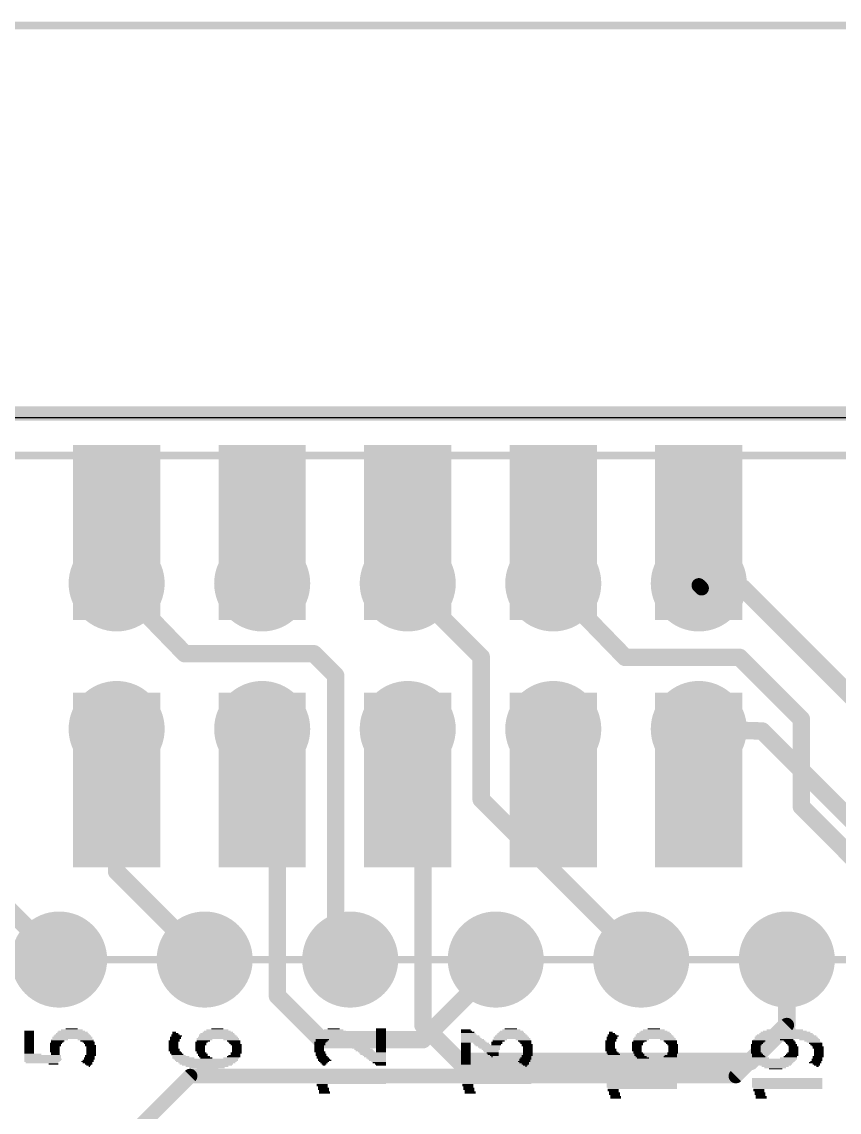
# Model space of a CAD drawing. Extents: x -11 to 71.5, y -12.5 to 39.9.
# Drawn here: x 44.81 to 59.08, y 18.55 to 37.56 of the extents above; entities that cross this region are included whole.
import ezdxf

# ---------------------------------------------------------------- set-up
doc = ezdxf.new("R2010")
doc.units = 0
for name, color, linetype in [('1', 12, 'CONTINUOUS'), ('16', 132, 'CONTINUOUS'), ('17', 110, 'CONTINUOUS'), ('20', 4, 'CONTINUOUS'), ('21', 40, 'CONTINUOUS'), ('47', 253, 'CONTINUOUS')]:
    doc.layers.add(name, color=color, linetype=linetype)

# ---------------------------------------------------------------- blocks, each defined once
blk = doc.blocks.new('ROUNDP')
at = {"const_width": 0.5}
blk.add_lwpolyline([(0, -0.25, 1), (0, 0.25, 1), (0, -0.25)], format="xyb", dxfattribs=at)
blk = doc.blocks.new('RECT')
blk.add_solid([(-0.5, -0.5), (0.5, -0.5), (-0.5, 0.5), (0.5, 0.5)])

msp = doc.modelspace()

# ---------------------------------------------------------------- linework, layer by layer
at = {"layer": '1'}
for points, const_width in [([(65.024, 30.734), (0, 30.734)], 0.254), ([(52.832, 26.488), (51.55, 27.77)], 0.3048), ([(52.832, 24.003), (52.832, 26.488)], 0.3048), ([(51.55, 25.23), (51.816, 24.964)], 0.3048), ([(56.63, 25.23), (57.736, 25.195)], 0.3048), ([(57.736, 25.195), (59.944, 22.987)], 0.3048), ([(51.816, 24.964), (51.816, 20.066)], 0.3048), ([(55.626, 21.209), (52.832, 24.003)], 0.3048), ([(58.166, 20.066), (58.166, 21.209)], 0.3048), ([(51.816, 20.066), (52.451, 19.431)], 0.3048), ([(57.531, 19.431), (58.166, 20.066)], 0.3048), ([(52.451, 19.431), (57.531, 19.431)], 0.3048)]:
    msp.add_lwpolyline(points, dxfattribs=dict(at, const_width=const_width))
at = {"layer": '1', "const_width": 0.1524}
for points in [[(51.6039, 27.8239, 1), (51.4961, 27.7161)], [(52.9082, 26.488, 1), (52.7558, 26.488)], [(52.7781, 26.4341, 1), (52.8859, 26.5419)], [(51.6039, 25.2839, 1), (51.4961, 25.1761)], [(56.6324, 25.3062, 1), (56.6276, 25.1538)], [(57.7899, 25.2489, 1), (57.6821, 25.1411)], [(57.7336, 25.1188, 1), (57.7384, 25.2712)], [(51.8922, 24.964, 1), (51.7398, 24.964)], [(51.7621, 24.9101, 1), (51.8699, 25.0179)], [(52.8859, 24.0569, 1), (52.7781, 23.9491)], [(52.7558, 24.003, 1), (52.9082, 24.003)], [(55.5721, 21.1551, 1), (55.6799, 21.2629)], [(58.2422, 21.209, 1), (58.0898, 21.209)], [(51.8699, 20.1199, 1), (51.7621, 20.0121)], [(58.2199, 20.0121, 1), (58.1121, 20.1199)], [(51.7398, 20.066, 1), (51.8922, 20.066)], [(58.0898, 20.066, 1), (58.2422, 20.066)], [(52.451, 19.5072, 1), (52.451, 19.3548)], [(52.3971, 19.3771, 1), (52.5049, 19.4849)], [(57.4771, 19.4849, 1), (57.5849, 19.3771)], [(57.531, 19.3548, 1), (57.531, 19.5072)]]:
    msp.add_lwpolyline(points, format="xyb", dxfattribs=at)
at = {"layer": '16'}
for points, const_width in [([(65.024, 30.734), (0, 30.734)], 0.254), ([(46.4696, 28.6574), (46.47, 28.6574)], 0.4064), ([(46.47, 28.6574), (46.47, 27.77)], 0.4064), ([(51.5496, 28.6574), (51.55, 28.6574)], 0.4064), ([(51.55, 28.6574), (51.55, 27.77)], 0.4064), ([(54.0896, 28.6574), (54.09, 28.6574)], 0.4064), ([(54.09, 28.6574), (54.09, 27.77)], 0.4064), ([(56.6296, 28.6574), (56.63, 28.6574)], 0.4064), ([(56.63, 28.6574), (56.63, 27.77)], 0.4064), ([(46.47, 27.77), (47.625, 26.58)], 0.3048), ([(51.55, 27.77), (51.55, 27.42)], 0.3048), ([(54.09, 27.77), (55.3455, 26.4795)], 0.3048), ([(56.63, 27.735), (56.63, 27.77)], 0.254), ([(56.679, 27.686), (56.63, 27.735)], 0.254), ([(57.404, 27.686), (56.679, 27.686)], 0.3048), ([(59.309, 25.781), (57.404, 27.686)], 0.3048), ([(47.625, 26.58), (47.662, 26.543)], 0.3048), ([(47.662, 26.543), (49.911, 26.543)], 0.3048), ([(49.911, 26.543), (50.292, 26.162)], 0.3048), ([(55.3455, 26.4795), (57.3405, 26.4795)], 0.3048), ([(57.3405, 26.4795), (58.42, 25.4)], 0.3048), ([(50.292, 26.162), (50.292, 21.463)], 0.3048), ([(58.42, 25.4), (58.42, 23.876)], 0.3048), ([(46.47, 25.23), (46.47, 24.638)], 0.3048), ([(49.01, 25.23), (49.1, 25.195)], 0.3048), ([(49.1, 25.195), (49.1, 24.052)], 0.3048), ([(51.55, 24.3394), (51.55, 25.23)], 0.4064), ([(54.09, 24.3394), (54.09, 25.23)], 0.4064), ([(49.022, 24.892), (49.0096, 24.892)], 0.4064), ([(49.0096, 24.892), (49.0096, 24.3394)], 0.4064), ([(49.022, 24.052), (49.022, 24.892)], 0.4064), ([(46.47, 24.3394), (46.47, 24.638)], 0.4064), ([(46.47, 24.638), (46.47, 22.745)], 0.3048), ([(46.4696, 24.3394), (46.47, 24.3394)], 0.4064), ([(51.5496, 24.3394), (51.55, 24.3394)], 0.4064), ([(54.0896, 24.3394), (54.09, 24.3394)], 0.4064), ([(49.1, 24.052), (49.022, 24.052)], 0.4064), ([(49.1, 24.052), (49.276, 23.876)], 0.3048), ([(49.276, 23.876), (49.276, 20.574)], 0.3048), ([(58.42, 23.876), (60.706, 21.59)], 0.3048), ([(43.93, 22.745), (45.466, 21.209)], 0.3048), ([(46.47, 22.745), (48.006, 21.209)], 0.3048), ([(50.292, 21.463), (50.546, 21.209)], 0.3048), ([(50.546, 21.336), (50.546, 21.209)], 0.3048), ([(53.086, 21.082), (53.086, 21.209)], 0.3048), ([(58.166, 20.066), (58.166, 21.209)], 0.254), ([(51.816, 19.812), (53.086, 21.082)], 0.3048), ([(49.276, 20.574), (50.038, 19.812)], 0.3048), ([(57.277, 19.177), (58.166, 20.066)], 0.254), ([(50.038, 19.812), (51.816, 19.812)], 0.3048), ([(47.752, 19.177), (43.561, 14.986)], 0.254), ([(47.752, 19.177), (57.277, 19.177)], 0.254)]:
    msp.add_lwpolyline(points, dxfattribs=dict(at, const_width=const_width))
for points, const_width in [([(46.4696, 28.759, 1), (46.4696, 28.5558)], 0.2032), ([(46.5716, 28.6574, 1), (46.3684, 28.6574)], 0.2032), ([(46.47, 28.5558, 1), (46.47, 28.759)], 0.2032), ([(51.5496, 28.759, 1), (51.5496, 28.5558)], 0.2032), ([(51.6516, 28.6574, 1), (51.4484, 28.6574)], 0.2032), ([(51.55, 28.5558, 1), (51.55, 28.759)], 0.2032), ([(54.0896, 28.759, 1), (54.0896, 28.5558)], 0.2032), ([(54.1916, 28.6574, 1), (53.9884, 28.6574)], 0.2032), ([(54.09, 28.5558, 1), (54.09, 28.759)], 0.2032), ([(56.6296, 28.759, 1), (56.6296, 28.5558)], 0.2032), ([(56.7316, 28.6574, 1), (56.5284, 28.6574)], 0.2032), ([(56.63, 28.5558, 1), (56.63, 28.759)], 0.2032), ([(46.3684, 27.77, 1), (46.5716, 27.77)], 0.2032), ([(46.5247, 27.8231, 1), (46.4153, 27.7169)], 0.1524), ([(51.4484, 27.77, 1), (51.6516, 27.77)], 0.2032), ([(51.6262, 27.77, 1), (51.4738, 27.77)], 0.1524), ([(53.9884, 27.77, 1), (54.1916, 27.77)], 0.2032), ([(54.1446, 27.8231, 1), (54.0354, 27.7169)], 0.1524), ([(56.5284, 27.77, 1), (56.7316, 27.77)], 0.2032), ([(56.6935, 27.77, 1), (56.5665, 27.77)], 0.127), ([(56.6749, 27.7799, 1), (56.5851, 27.6901)], 0.127), ([(56.5665, 27.735, 1), (56.6935, 27.735)], 0.127), ([(56.679, 27.7622, 1), (56.679, 27.6098)], 0.1524), ([(56.6341, 27.6411, 1), (56.7239, 27.7309)], 0.127), ([(57.4579, 27.7399, 1), (57.3501, 27.6321)], 0.1524), ([(57.404, 27.6098, 1), (57.404, 27.7622)], 0.1524), ([(51.4738, 27.42, 1), (51.6262, 27.42)], 0.1524), ([(47.6789, 26.6339, 1), (47.5711, 26.5261)], 0.1524), ([(47.5703, 26.5269, 1), (47.6797, 26.6331)], 0.1524), ([(47.662, 26.6192, 1), (47.662, 26.4668)], 0.1524), ([(47.6081, 26.4891, 1), (47.7159, 26.5969)], 0.1524), ([(49.9649, 26.5969, 1), (49.8571, 26.4891)], 0.1524), ([(49.911, 26.4668, 1), (49.911, 26.6192)], 0.1524), ([(55.3455, 26.5557, 1), (55.3455, 26.4033)], 0.1524), ([(57.3944, 26.5334, 1), (57.2866, 26.4256)], 0.1524), ([(57.3405, 26.4033, 1), (57.3405, 26.5557)], 0.1524), ([(55.2909, 26.4264, 1), (55.4001, 26.5326)], 0.1524), ([(50.3682, 26.162, 1), (50.2158, 26.162)], 0.1524), ([(50.2381, 26.1081, 1), (50.3459, 26.2159)], 0.1524), ([(58.4962, 25.4, 1), (58.3438, 25.4)], 0.1524), ([(58.3661, 25.3461, 1), (58.4739, 25.4539)], 0.1524), ([(46.5462, 25.23, 1), (46.3938, 25.23)], 0.1524), ([(49.0376, 25.301, 1), (48.9824, 25.159)], 0.1524), ([(49.1762, 25.195, 1), (49.0238, 25.195)], 0.1524), ([(49.0724, 25.124, 1), (49.1276, 25.266)], 0.1524), ([(51.6516, 25.23, 1), (51.4484, 25.23)], 0.2032), ([(54.1916, 25.23, 1), (53.9884, 25.23)], 0.2032), ([(49.0096, 24.9936, 1), (49.0096, 24.7904)], 0.2032), ([(49.1112, 24.892, 1), (48.908, 24.892)], 0.2032), ([(49.1236, 24.892, 1), (48.9204, 24.892)], 0.2032), ([(49.022, 24.7904, 1), (49.022, 24.9936)], 0.2032), ([(46.5716, 24.638, 1), (46.3684, 24.638)], 0.2032), ([(46.5462, 24.638, 1), (46.3938, 24.638)], 0.1524), ([(46.4696, 24.441, 1), (46.4696, 24.2378)], 0.2032), ([(46.3938, 24.638, 1), (46.5462, 24.638)], 0.1524), ([(46.47, 24.2378, 1), (46.47, 24.441)], 0.2032), ([(51.5496, 24.441, 1), (51.5496, 24.2378)], 0.2032), ([(51.55, 24.2378, 1), (51.55, 24.441)], 0.2032), ([(54.0896, 24.441, 1), (54.0896, 24.2378)], 0.2032), ([(54.09, 24.2378, 1), (54.09, 24.441)], 0.2032), ([(46.3684, 24.3394, 1), (46.5716, 24.3394)], 0.2032), ([(48.908, 24.3394, 1), (49.1112, 24.3394)], 0.2032), ([(51.4484, 24.3394, 1), (51.6516, 24.3394)], 0.2032), ([(53.9884, 24.3394, 1), (54.1916, 24.3394)], 0.2032), ([(49.022, 24.1536, 1), (49.022, 23.9504)], 0.2032), ([(48.9204, 24.052, 1), (49.1236, 24.052)], 0.2032), ([(49.1539, 24.1059, 1), (49.0461, 23.9981)], 0.1524), ([(49.1, 23.9504, 1), (49.1, 24.1536)], 0.2032), ([(49.0238, 24.052, 1), (49.1762, 24.052)], 0.1524), ([(49.3522, 23.876, 1), (49.1998, 23.876)], 0.1524), ([(49.2221, 23.8221, 1), (49.3299, 23.9299)], 0.1524), ([(58.4739, 23.9299, 1), (58.3661, 23.8221)], 0.1524), ([(58.3438, 23.876, 1), (58.4962, 23.876)], 0.1524), ([(46.5239, 22.7989, 1), (46.4161, 22.6911)], 0.1524), ([(46.3938, 22.745, 1), (46.5462, 22.745)], 0.1524), ([(50.3459, 21.5169, 1), (50.2381, 21.4091)], 0.1524), ([(50.2158, 21.463, 1), (50.3682, 21.463)], 0.1524), ([(45.4121, 21.1551, 1), (45.5199, 21.2629)], 0.1524), ([(47.9521, 21.1551, 1), (48.0599, 21.2629)], 0.1524), ([(50.6222, 21.336, 1), (50.4698, 21.336)], 0.1524), ([(50.4921, 21.1551, 1), (50.5999, 21.2629)], 0.1524), ([(53.1622, 21.209, 1), (53.0098, 21.209)], 0.1524), ([(58.2295, 21.209, 1), (58.1025, 21.209)], 0.127), ([(50.4698, 21.209, 1), (50.6222, 21.209)], 0.1524), ([(53.0098, 21.082, 1), (53.1622, 21.082)], 0.1524), ([(53.1399, 21.0281, 1), (53.0321, 21.1359)], 0.1524), ([(49.3299, 20.6279, 1), (49.2221, 20.5201)], 0.1524), ([(49.1998, 20.574, 1), (49.3522, 20.574)], 0.1524), ([(58.2109, 20.0211, 1), (58.1211, 20.1109)], 0.127), ([(58.1025, 20.066, 1), (58.2295, 20.066)], 0.127), ([(50.038, 19.8882, 1), (50.038, 19.7358)], 0.1524), ([(49.9841, 19.7581, 1), (50.0919, 19.8659)], 0.1524), ([(51.7621, 19.8659, 1), (51.8699, 19.7581)], 0.1524), ([(51.816, 19.7358, 1), (51.816, 19.8882)], 0.1524), ([(47.752, 19.2405, 1), (47.752, 19.1135)], 0.127), ([(47.7969, 19.1321, 1), (47.7071, 19.2219)], 0.127), ([(57.2321, 19.2219, 1), (57.3219, 19.1321)], 0.127), ([(57.277, 19.1135, 1), (57.277, 19.2405)], 0.127)]:
    msp.add_lwpolyline(points, format="xyb", dxfattribs=dict(at, const_width=const_width))
at = {"layer": '20'}
msp.add_line((62, 30.6604), (3, 30.6604), dxfattribs=at)
at = {"layer": '47', "const_width": 0.13}
for points in [[(0.165, 37.5), (65.035, 37.5)], [(31.5, 30), (71.45, 30)], [(32.766, 21.209), (71.45, 21.209)]]:
    msp.add_lwpolyline(points, dxfattribs=at)

# ---------------------------------------------------------------- block references
at = {"layer": '16', "xscale": 3.048, "yscale": 1.524}
for p, rotation in [((46.4696, 28.6574), 270), ((49.0096, 28.6574), 270), ((51.5496, 28.6574), 270), ((54.0896, 28.6574), 270), ((56.6296, 28.6574), 270), ((46.4696, 24.3394), 90), ((49.0096, 24.3394), 90), ((51.5496, 24.3394), 90), ((54.0896, 24.3394), 90), ((56.6296, 24.3394), 90)]:
    msp.add_blockref('RECT', p, dxfattribs=dict(at, rotation=rotation))
at = {"layer": '17', "xscale": 1.6764, "yscale": 1.6764}
for p in [(46.47, 27.77), (46.47, 27.77), (49.01, 27.77), (49.01, 27.77), (51.55, 27.77), (51.55, 27.77), (54.09, 27.77), (54.09, 27.77), (56.63, 27.77), (56.63, 27.77), (46.47, 25.23), (46.47, 25.23), (49.01, 25.23), (49.01, 25.23), (51.55, 25.23), (51.55, 25.23), (54.09, 25.23), (54.09, 25.23), (56.63, 25.23), (56.63, 25.23)]:
    msp.add_blockref('ROUNDP', p, dxfattribs=at)
at = {"layer": '17', "xscale": 1.6764, "yscale": 1.6764, "rotation": 90}
for p in [(45.466, 21.209), (45.466, 21.209), (48.006, 21.209), (48.006, 21.209), (50.546, 21.209), (50.546, 21.209), (53.086, 21.209), (53.086, 21.209), (55.626, 21.209), (55.626, 21.209), (58.166, 21.209), (58.166, 21.209)]:
    msp.add_blockref('ROUNDP', p, dxfattribs=at)
at = {"layer": '21', "yscale": 0.0212}
for p, xscale in [((44.9456, 19.9594), 0.1693), ((45.6864, 19.9594), 0.4656), ((45.6864, 19.9805), 0.381), ((45.6864, 20.0017), 0.2117), ((48.2263, 19.9594), 0.4657), ((48.2263, 19.9805), 0.381), ((48.2263, 20.0017), 0.2117), ((50.2582, 19.9594), 0.4233), ((50.2582, 19.9805), 0.3387), ((50.2582, 20.0017), 0.2117), ((51.0837, 20.0017), 0.1693), ((51.0837, 19.9805), 0.1693), ((51.0837, 19.9594), 0.1693), ((52.5653, 19.9805), 0.1693), ((52.5759, 19.9594), 0.1905), ((53.359, 19.9594), 0.4022), ((53.359, 19.9805), 0.3175), ((53.3484, 20.0017), 0.2117), ((55.846, 19.9594), 0.4656), ((55.846, 19.9805), 0.381), ((55.846, 20.0017), 0.2117), ((58.1319, 19.9594), 0.762), ((58.1319, 19.9805), 0.635), ((58.1319, 20.0017), 0.381), ((44.9456, 19.9382), 0.1693), ((44.9456, 19.917), 0.1693), ((44.9456, 19.8959), 0.1693), ((44.9456, 19.8747), 0.1693), ((44.9456, 19.8535), 0.1693), ((44.9456, 19.8324), 0.1693), ((44.9456, 19.8112), 0.1693), ((44.9456, 19.79), 0.1693), ((44.9456, 19.7689), 0.1693), ((45.443, 19.79), 0.2328), ((45.4324, 19.7689), 0.2117), ((45.4748, 19.8112), 0.2963), ((45.697, 19.8535), 0.6985), ((45.697, 19.8324), 0.6985), ((45.697, 19.8747), 0.6561), ((45.697, 19.8959), 0.6138), ((45.697, 19.917), 0.5715), ((45.697, 19.9382), 0.5291), ((45.9298, 19.8112), 0.2752), ((45.951, 19.79), 0.2328), ((45.9827, 19.7689), 0.2117), ((47.4749, 19.79), 0.1905), ((47.4644, 19.7689), 0.1693), ((47.4961, 19.8535), 0.1905), ((47.4961, 19.8324), 0.1905), ((47.4855, 19.8112), 0.1693), ((47.4961, 19.8959), 0.1482), ((47.5173, 19.8747), 0.1905), ((47.4749, 19.9382), 0.0635), ((47.4961, 19.917), 0.1058), ((47.9512, 19.7689), 0.2117), ((48.2369, 19.8324), 0.7408), ((48.0041, 19.8112), 0.2752), ((47.9829, 19.79), 0.2328), ((48.2369, 19.8535), 0.6985), ((48.2263, 19.8959), 0.635), ((48.2369, 19.8747), 0.6561), ((48.2263, 19.917), 0.5926), ((48.2369, 19.9382), 0.5291), ((48.4697, 19.8112), 0.2752), ((48.5121, 19.79), 0.2328), ((48.5226, 19.7689), 0.2117), ((50.0254, 19.7689), 0.2117), ((50.3006, 19.8324), 0.7196), ((50.0572, 19.8112), 0.2328), ((50.0466, 19.79), 0.2117), ((50.2794, 19.8747), 0.635), ((50.3006, 19.8535), 0.6773), ((50.2794, 19.8959), 0.5926), ((50.2688, 19.917), 0.5291), ((50.2688, 19.9382), 0.4868), ((50.5122, 19.8112), 0.381), ((50.5546, 19.79), 0.3387), ((50.5863, 19.7689), 0.3175), ((51.0837, 19.9382), 0.1693), ((51.0837, 19.917), 0.1693), ((51.0837, 19.8959), 0.1693), ((51.0837, 19.8747), 0.1693), ((51.0837, 19.8535), 0.1693), ((51.0837, 19.8324), 0.1693), ((51.0837, 19.8112), 0.1693), ((51.0837, 19.79), 0.1693), ((51.0837, 19.7689), 0.1693), ((52.6076, 19.917), 0.254), ((52.6182, 19.8959), 0.2752), ((52.65, 19.8535), 0.3387), ((52.6817, 19.8112), 0.4022), ((52.7029, 19.7689), 0.4445), ((52.5971, 19.9382), 0.2328), ((52.6394, 19.8747), 0.3175), ((52.6606, 19.8324), 0.3598), ((52.6923, 19.79), 0.4233), ((53.105, 19.7689), 0.1905), ((53.158, 19.8112), 0.254), ((53.1368, 19.79), 0.2117), ((53.359, 19.8535), 0.6138), ((53.3696, 19.8324), 0.635), ((53.359, 19.8747), 0.5715), ((53.359, 19.8959), 0.5291), ((53.359, 19.917), 0.4868), ((53.359, 19.9382), 0.4445), ((53.5601, 19.8112), 0.254), ((53.5919, 19.79), 0.2328), ((53.6024, 19.7689), 0.2117), ((55.0946, 19.79), 0.1905), ((55.084, 19.7689), 0.1693), ((55.1158, 19.8535), 0.1905), ((55.1158, 19.8324), 0.1905), ((55.1052, 19.8112), 0.1693), ((55.1158, 19.8959), 0.1482), ((55.137, 19.8747), 0.1905), ((55.0946, 19.9382), 0.0635), ((55.1158, 19.917), 0.1058), ((55.5709, 19.7689), 0.2117), ((55.8566, 19.8324), 0.7408), ((55.6238, 19.8112), 0.2752), ((55.6026, 19.79), 0.2328), ((55.8566, 19.8535), 0.6985), ((55.846, 19.8959), 0.635), ((55.8566, 19.8747), 0.6561), ((55.846, 19.917), 0.5926), ((55.8566, 19.9382), 0.5291), ((56.0894, 19.8112), 0.2752), ((56.1318, 19.79), 0.2328), ((56.1423, 19.7689), 0.2117), ((57.6769, 19.79), 0.2328), ((57.6663, 19.7689), 0.2117), ((57.7192, 19.8112), 0.2752), ((58.1531, 19.8535), 1.1006), ((58.1637, 19.8324), 1.1218), ((58.1531, 19.8747), 1.0583), ((58.1425, 19.8959), 0.9948), ((58.1531, 19.917), 0.9313), ((58.1425, 19.9382), 0.8678), ((58.1637, 19.8112), 0.2328), ((58.206, 19.79), 0.1905), ((58.2272, 19.7689), 0.1905), ((58.5658, 19.8112), 0.3598), ((58.6082, 19.79), 0.2752), ((58.6399, 19.7689), 0.254), ((44.9456, 19.7477), 0.1693), ((44.9456, 19.7265), 0.1693), ((44.9456, 19.7054), 0.1693), ((44.9456, 19.6842), 0.1693), ((44.9456, 19.663), 0.1693), ((44.9456, 19.6419), 0.1693), ((44.9456, 19.6207), 0.1693), ((44.9456, 19.5995), 0.1693), ((44.9456, 19.5784), 0.1693), ((45.3901, 19.6842), 0.1693), ((45.3901, 19.663), 0.1693), ((45.3901, 19.6419), 0.1693), ((45.3901, 19.6207), 0.1693), ((45.3901, 19.5995), 0.1693), ((45.4113, 19.7477), 0.2117), ((45.4007, 19.7265), 0.1905), ((45.4007, 19.7054), 0.1905), ((45.4007, 19.5784), 0.1482), ((45.9933, 19.7477), 0.1905), ((46.0039, 19.7265), 0.1693), ((46.0145, 19.7054), 0.1905), ((46.0251, 19.6842), 0.1693), ((46.0251, 19.663), 0.1693), ((46.0251, 19.6419), 0.1693), ((46.0251, 19.6207), 0.1693), ((46.0251, 19.5995), 0.1693), ((46.0251, 19.5784), 0.1693), ((47.4749, 19.6419), 0.1905), ((47.4749, 19.6207), 0.1905), ((47.4644, 19.7477), 0.1693), ((47.4644, 19.7265), 0.1693), ((47.4644, 19.7054), 0.1693), ((47.4644, 19.6842), 0.1693), ((47.4644, 19.663), 0.1693), ((47.4961, 19.5995), 0.1905), ((47.5067, 19.5784), 0.2117), ((47.93, 19.7054), 0.1693), ((47.93, 19.6842), 0.1693), ((47.93, 19.663), 0.1693), ((47.93, 19.6419), 0.1693), ((47.93, 19.6207), 0.1693), ((47.9406, 19.7477), 0.1905), ((47.9406, 19.7265), 0.1905), ((47.9406, 19.5995), 0.1482), ((47.9512, 19.5784), 0.1693), ((48.5332, 19.7477), 0.1905), ((48.5544, 19.7265), 0.1905), ((48.5544, 19.5784), 0.1905), ((48.565, 19.7054), 0.1693), ((48.565, 19.6842), 0.1693), ((48.565, 19.663), 0.1693), ((48.565, 19.6419), 0.1693), ((48.565, 19.6207), 0.1693), ((48.565, 19.5995), 0.1693), ((50.0042, 19.7054), 0.1693), ((50.0042, 19.6842), 0.1693), ((50.0042, 19.663), 0.1693), ((50.0042, 19.6419), 0.1693), ((50.0042, 19.6207), 0.1693), ((50.0148, 19.7477), 0.1905), ((50.0148, 19.7265), 0.1905), ((50.0148, 19.5995), 0.1905), ((50.0254, 19.5784), 0.1693), ((50.6181, 19.7477), 0.3387), ((50.6498, 19.7265), 0.3175), ((50.671, 19.7054), 0.3175), ((50.7133, 19.6842), 0.3175), ((50.7345, 19.663), 0.3175), ((50.7768, 19.6419), 0.3175), ((50.798, 19.6207), 0.3175), ((50.8297, 19.5995), 0.2963), ((50.9355, 19.5784), 0.4657), ((51.0837, 19.7477), 0.1693), ((51.0837, 19.7265), 0.1693), ((51.0837, 19.7054), 0.1693), ((51.0837, 19.6842), 0.1693), ((51.0837, 19.663), 0.1693), ((51.0837, 19.6419), 0.1693), ((51.0837, 19.6207), 0.1693), ((51.0837, 19.5995), 0.1693), ((52.5653, 19.7477), 0.1693), ((52.5653, 19.7265), 0.1693), ((52.5653, 19.7054), 0.1693), ((52.5653, 19.6842), 0.1693), ((52.5653, 19.663), 0.1693), ((52.5653, 19.6419), 0.1693), ((52.5653, 19.6207), 0.1693), ((52.5653, 19.5995), 0.1693), ((52.5653, 19.5784), 0.1693), ((52.8299, 19.7477), 0.2752), ((52.8511, 19.7265), 0.2752), ((52.9463, 19.7054), 0.4233), ((52.9675, 19.6842), 0.381), ((52.978, 19.663), 0.3598), ((52.9992, 19.6419), 0.3175), ((52.9992, 19.6207), 0.2752), ((53.0098, 19.5995), 0.254), ((53.031, 19.5784), 0.2117), ((53.105, 19.7477), 0.1905), ((53.0945, 19.7265), 0.1693), ((53.613, 19.7477), 0.1905), ((53.6342, 19.7265), 0.1905), ((53.6342, 19.7054), 0.1905), ((53.6448, 19.6842), 0.1693), ((53.6448, 19.663), 0.1693), ((53.6448, 19.6419), 0.1693), ((53.6448, 19.6207), 0.1693), ((53.6448, 19.5995), 0.1693), ((53.6448, 19.5784), 0.1693), ((55.084, 19.7477), 0.1693), ((55.084, 19.7265), 0.1693), ((55.084, 19.7054), 0.1693), ((55.084, 19.6842), 0.1693), ((55.084, 19.663), 0.1693), ((55.0946, 19.6419), 0.1905), ((55.0946, 19.6207), 0.1905), ((55.1158, 19.5995), 0.1905), ((55.1264, 19.5784), 0.2117), ((55.5603, 19.7477), 0.1905), ((55.5603, 19.7265), 0.1905), ((55.5497, 19.7054), 0.1693), ((55.5497, 19.6842), 0.1693), ((55.5497, 19.663), 0.1693), ((55.5497, 19.6419), 0.1693), ((55.5497, 19.6207), 0.1693), ((55.5603, 19.5995), 0.1482), ((55.5709, 19.5784), 0.1693), ((56.1529, 19.7477), 0.1905), ((56.1741, 19.7265), 0.1905), ((56.1741, 19.5784), 0.1905), ((56.1847, 19.7054), 0.1693), ((56.1847, 19.6842), 0.1693), ((56.1847, 19.663), 0.1693), ((56.1847, 19.6419), 0.1693), ((56.1847, 19.6207), 0.1693), ((56.1847, 19.5995), 0.1693), ((57.6239, 19.7054), 0.1693), ((57.6239, 19.6842), 0.1693), ((57.6239, 19.663), 0.1693), ((57.6239, 19.6419), 0.1693), ((57.6239, 19.6207), 0.1693), ((57.6239, 19.5995), 0.1693), ((57.6345, 19.7265), 0.1905), ((57.6345, 19.5784), 0.1905), ((57.6557, 19.7477), 0.1905), ((58.2378, 19.7477), 0.1693), ((58.2589, 19.7265), 0.1693), ((58.2695, 19.5784), 0.1905), ((58.2695, 19.7054), 0.1482), ((58.2801, 19.6842), 0.1693), ((58.2801, 19.663), 0.1693), ((58.2801, 19.6419), 0.1693), ((58.2801, 19.6207), 0.1693), ((58.2801, 19.5995), 0.1693), ((58.6717, 19.7477), 0.2328), ((58.6822, 19.7265), 0.2117), ((58.6928, 19.7054), 0.1905), ((58.714, 19.6842), 0.1905), ((58.714, 19.663), 0.1905), ((58.7246, 19.6419), 0.1693), ((58.7246, 19.6207), 0.1693), ((58.7246, 19.5995), 0.1693), ((58.7246, 19.5784), 0.1693), ((45.0091, 19.5572), 0.2963), ((45.1784, 19.536), 0.635), ((45.1784, 19.5149), 0.635), ((45.1784, 19.4937), 0.635), ((45.1784, 19.4514), 0.635), ((45.189, 19.4726), 0.6561), ((45.1679, 19.4302), 0.6138), ((45.1679, 19.4091), 0.5715), ((45.3689, 19.3879), 0.1693), ((45.4007, 19.5572), 0.1482), ((45.9616, 19.4302), 0.2117), ((45.9616, 19.4091), 0.1693), ((45.9722, 19.4514), 0.1905), ((45.9933, 19.4937), 0.1905), ((45.9933, 19.4726), 0.1905), ((46.0145, 19.536), 0.1905), ((46.0039, 19.5149), 0.1693), ((45.9827, 19.3879), 0.127), ((46.0251, 19.5572), 0.1693), ((47.5278, 19.5572), 0.2117), ((47.549, 19.536), 0.254), ((47.5913, 19.5149), 0.2963), ((47.6337, 19.4937), 0.381), ((48.0252, 19.4726), 1.1218), ((48.0358, 19.4514), 1.1006), ((48.0358, 19.4302), 1.0583), ((48.0464, 19.4091), 0.9948), ((48.0358, 19.3879), 0.9313), ((47.9723, 19.5572), 0.1693), ((47.9723, 19.536), 0.1693), ((48.0041, 19.5149), 0.1905), ((48.0358, 19.4937), 0.2117), ((48.4697, 19.4937), 0.2752), ((48.5121, 19.5149), 0.2328), ((48.5226, 19.536), 0.2117), ((48.5438, 19.5572), 0.1693), ((50.036, 19.5572), 0.1905), ((50.036, 19.536), 0.1905), ((50.0677, 19.4937), 0.2117), ((50.0572, 19.5149), 0.1905), ((50.0889, 19.4726), 0.2117), ((50.0995, 19.4514), 0.2328), ((50.0889, 19.4302), 0.1693), ((50.0889, 19.4091), 0.127), ((50.0889, 19.3879), 0.0847), ((50.9461, 19.5572), 0.4445), ((50.9673, 19.536), 0.4022), ((50.9779, 19.5149), 0.381), ((50.999, 19.4937), 0.3387), ((51.0096, 19.4726), 0.3175), ((51.0202, 19.4514), 0.2963), ((51.0414, 19.4302), 0.254), ((51.052, 19.4091), 0.2328), ((51.0731, 19.3879), 0.1905), ((52.5653, 19.5572), 0.1693), ((52.5653, 19.536), 0.1693), ((52.5653, 19.5149), 0.1693), ((52.5653, 19.4937), 0.1693), ((52.5653, 19.4726), 0.1693), ((52.5653, 19.4514), 0.1693), ((52.5653, 19.4302), 0.1693), ((52.5653, 19.4091), 0.1693), ((52.5653, 19.3879), 0.1693), ((53.0415, 19.5572), 0.1905), ((53.0627, 19.536), 0.1482), ((53.0204, 19.5149), 0.0212), ((53.5813, 19.4302), 0.2117), ((53.6024, 19.4726), 0.2117), ((53.5813, 19.4091), 0.1693), ((53.5919, 19.4514), 0.1905), ((53.613, 19.4937), 0.1905), ((53.6342, 19.536), 0.1905), ((53.6236, 19.5149), 0.1693), ((53.6024, 19.3879), 0.127), ((53.6448, 19.5572), 0.1693), ((55.1475, 19.5572), 0.2117), ((55.1687, 19.536), 0.254), ((55.211, 19.5149), 0.2963), ((55.2534, 19.4937), 0.381), ((55.6449, 19.4726), 1.1218), ((55.6555, 19.4514), 1.1006), ((55.6555, 19.4302), 1.0583), ((55.6661, 19.4091), 0.9948), ((55.6555, 19.3879), 0.9313), ((55.592, 19.5572), 0.1693), ((55.592, 19.536), 0.1693), ((55.6238, 19.5149), 0.1905), ((55.6555, 19.4937), 0.2117), ((56.0894, 19.4937), 0.2752), ((56.1318, 19.5149), 0.2328), ((56.1423, 19.536), 0.2117), ((56.1635, 19.5572), 0.1693), ((57.6557, 19.5572), 0.1905), ((57.6663, 19.536), 0.2117), ((57.6769, 19.5149), 0.2328), ((57.7192, 19.4937), 0.2752), ((57.9626, 19.4726), 0.762), ((57.9626, 19.4514), 0.7196), ((57.9626, 19.4302), 0.6773), ((57.9626, 19.4091), 0.635), ((57.9626, 19.3879), 0.5926), ((58.1954, 19.4937), 0.2963), ((58.2272, 19.5149), 0.2328), ((58.2483, 19.536), 0.2328), ((58.2589, 19.5572), 0.2117), ((58.6611, 19.4091), 0.2117), ((58.6717, 19.4302), 0.1905), ((58.6928, 19.4726), 0.1905), ((58.6928, 19.4514), 0.1905), ((58.714, 19.5149), 0.1905), ((58.7034, 19.4937), 0.1693), ((58.6822, 19.3879), 0.127), ((58.7246, 19.5572), 0.1693), ((58.7246, 19.536), 0.1693), ((45.9827, 19.3667), 0.0847), ((45.9933, 19.3456), 0.0212), ((48.0464, 19.3667), 0.8678), ((48.0464, 19.3456), 0.7408), ((48.0464, 19.3244), 0.6138), ((48.057, 19.3032), 0.381), ((50.5546, 19.2186), 1.2276), ((50.0889, 19.3667), 0.0423), ((51.0837, 19.3667), 0.1693), ((53.0945, 19.2186), 1.2276), ((53.6024, 19.3667), 0.0847), ((53.613, 19.3456), 0.0212), ((55.6661, 19.3667), 0.8678), ((55.6661, 19.3456), 0.7408), ((55.6661, 19.3244), 0.6138), ((55.6767, 19.3032), 0.381), ((57.9626, 19.3667), 0.5503), ((57.9626, 19.3456), 0.4657), ((57.9626, 19.3244), 0.381), ((57.9732, 19.3032), 0.2328), ((58.6928, 19.3667), 0.1058), ((58.7034, 19.3456), 0.0423), ((50.5546, 19.1974), 1.2276), ((50.5546, 19.1762), 1.2276), ((50.5546, 19.1551), 1.2276), ((50.5546, 19.1339), 1.2276), ((50.5546, 19.1127), 1.2276), ((50.5546, 19.0916), 1.2276), ((50.5546, 19.0704), 1.2276), ((50.5651, 19.0492), 1.2065), ((50.0572, 19.0281), 0.1905), ((53.0945, 19.1974), 1.2276), ((53.0945, 19.1762), 1.2276), ((53.0945, 19.1551), 1.2276), ((53.0945, 19.1339), 1.2276), ((53.0945, 19.1127), 1.2276), ((53.0945, 19.0916), 1.2276), ((53.0945, 19.0704), 1.2276), ((53.105, 19.0492), 1.2065), ((52.5971, 19.0281), 0.1905), ((55.6344, 19.1339), 1.2276), ((55.6344, 19.1127), 1.2276), ((55.6344, 19.0916), 1.2276), ((55.6344, 19.0704), 1.2276), ((55.6344, 19.0492), 1.2276), ((55.6344, 19.0281), 1.2276), ((58.1743, 19.1339), 1.2276), ((58.1743, 19.1127), 1.2276), ((58.1743, 19.0916), 1.2276), ((58.1743, 19.0704), 1.2276), ((58.1743, 19.0492), 1.2276), ((58.1743, 19.0281), 1.2276), ((50.0572, 19.0069), 0.1905), ((50.0677, 18.9857), 0.1693), ((50.0783, 18.9646), 0.1905), ((50.0783, 18.9434), 0.1905), ((50.0889, 18.9222), 0.1693), ((50.0995, 18.9011), 0.1905), ((50.0995, 18.8799), 0.1905), ((52.5971, 19.0069), 0.1905), ((52.6076, 18.9857), 0.1693), ((52.6182, 18.9646), 0.1905), ((52.6182, 18.9434), 0.1905), ((52.6288, 18.9222), 0.1693), ((52.6394, 18.9011), 0.1905), ((52.6394, 18.8799), 0.1905), ((55.6344, 19.0069), 1.2276), ((55.6344, 18.9857), 1.2276), ((55.6449, 18.9646), 1.2065), ((55.137, 18.9434), 0.1905), ((55.137, 18.9222), 0.1905), ((55.1475, 18.9011), 0.1693), ((55.1581, 18.8799), 0.1905), ((55.1581, 18.8587), 0.1905), ((55.1687, 18.8376), 0.1693), ((58.1743, 19.0069), 1.2276), ((58.1743, 18.9857), 1.2276), ((58.1848, 18.9646), 1.2064), ((57.6769, 18.9434), 0.1905), ((57.6769, 18.9222), 0.1905), ((57.6874, 18.9011), 0.1693), ((57.698, 18.8799), 0.1905), ((57.698, 18.8587), 0.1905), ((57.7086, 18.8376), 0.1693), ((55.1793, 18.8164), 0.1905), ((55.1793, 18.7952), 0.1905), ((57.7192, 18.8164), 0.1905), ((57.7192, 18.7952), 0.1905)]:
    msp.add_blockref('RECT', p, dxfattribs=dict(at, xscale=xscale))

doc.saveas('drawing.dxf')
